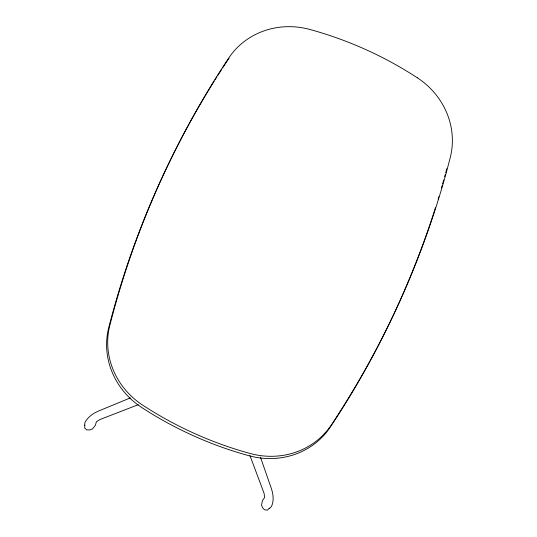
<?xml version="1.0" encoding="UTF-8"?>
<svg xmlns="http://www.w3.org/2000/svg" width="537" height="537" viewBox="0 0 537 537"><rect width="100%" height="100%" fill="white"/><g stroke="black" fill="none" stroke-linecap="round" stroke-linejoin="round"><path stroke-width="0.81" d="M84.692 425.317L84.913 422.525C87.987 416.786 93.512 413.047 99.419 410.664L130.316 397.917M84.873 425.176L84.651 427.969L86.846 429.915L89.632 429.962L92.344 429.023L95.405 425.317L96.378 421.76L99.996 419.504L138.304 404.676M269.339 508.13L267.419 510.15L264.513 509.808L262.62 507.754L261.512 505.089L262.445 500.43L264.694 497.443L264.063 493.275L249.933 455.517M269.587 508.452L271.507 506.431C274.199 500.471 273.199 493.839 271.138 487.878L260.432 457.094M435.406 207.792A985.355 927.681 26 0 1 330.188 427.244A75.965 71.522 26 0 1 249.047 455.752A358.958 337.948 26 0 1 141.674 407.469A75.965 71.522 26 0 1 108.716 327.664A985.355 927.681 26 0 1 214.176 81.194M446.831 168.685A985.355 927.681 26 0 1 445.75 172.699M445.307 174.303A985.355 927.681 26 0 1 444.649 176.707M443.75 179.915A985.355 927.681 26 0 1 442.616 183.916M442.152 185.513A985.355 927.681 26 0 1 441.461 187.91M438.857 196.676A985.355 927.681 26 0 1 438.125 199.066M227.681 60.245A75.965 71.522 26 0 1 229.084 58.211M215.055 79.791A985.355 927.681 26 0 1 216.827 76.979M217.72 75.569A985.355 927.681 26 0 1 221.754 69.28M222.66 67.884A985.355 927.681 26 0 1 227.218 60.936M417.289 77.758A358.958 337.948 26 0 0 309.923 29.481A75.965 71.522 26 0 0 228.782 57.989A985.355 927.681 26 0 0 109.817 325.402A75.965 71.522 26 0 0 142.782 405.213A358.958 337.948 26 0 0 250.148 453.49A75.965 71.522 26 0 0 331.289 424.989A985.355 927.681 26 0 0 450.248 157.569A75.965 71.522 26 0 0 417.289 77.758"/></g></svg>
